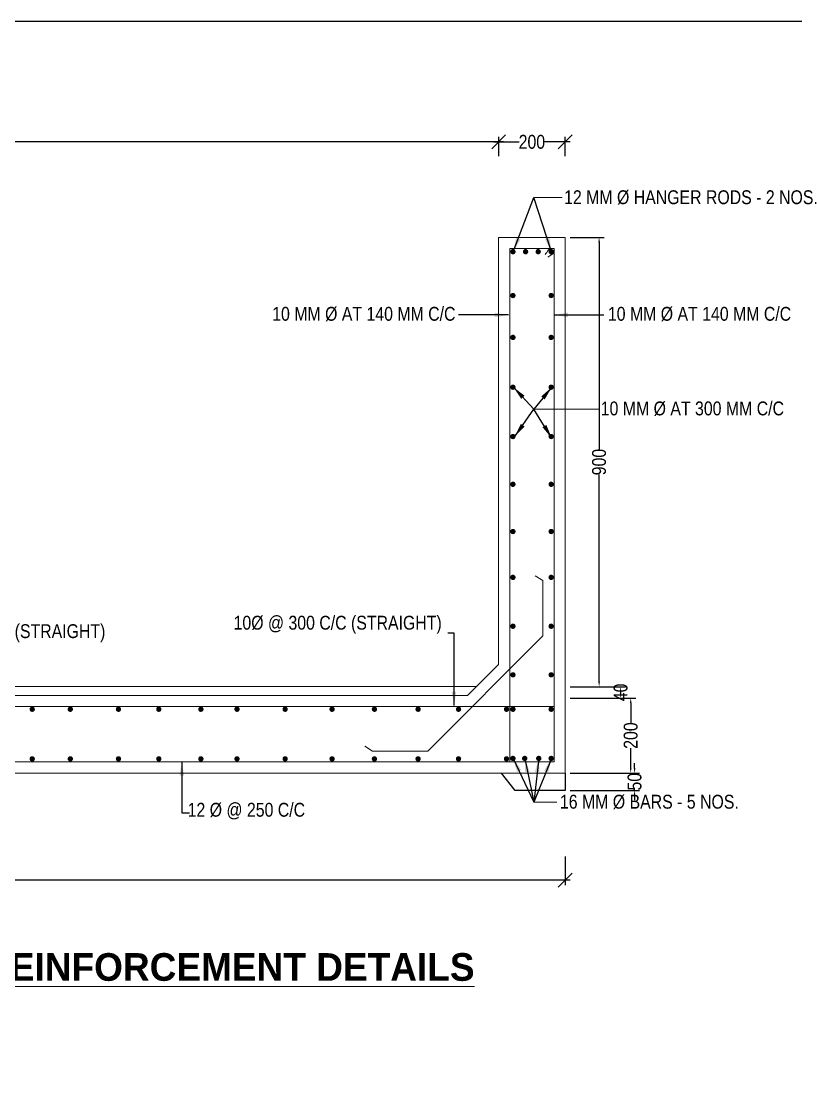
# Model space of a CAD drawing. Header units: millimetres. Extents: x -532722 to -470589, y -321838 to -283433.
# Drawn here: x -514468 to -500480, y -302635 to -283433 of the extents above; entities that cross this region are included whole.
import ezdxf

# ---------------------------------------------------------------- set-up
doc = ezdxf.new("R2010")
doc.units = ezdxf.units.MM
doc.header["$LTSCALE"] = 1000
for name, color, linetype in [('canal', 3, 'Continuous'), ('MAIN', 2, 'Continuous'), ('pier', 7, 'Continuous')]:
    doc.layers.add(name, color=color, linetype=linetype)
doc.styles.add('ARIAL NARROW', font='ARIALN.TTF')
doc.styles.add('CITYBLUEPR', font='cityb___.ttf')
doc.dimstyles.new('ISO-25', dxfattribs={"dimtxt": 2.5, "dimasz": 2.5, "dimexe": 1.25, "dimexo": 0.625, "dimtad": 1, "dimdec": 0, "dimtxsty": 'Standard', "dimblk": 'OBLIQUE', "dimcen": 2.5, "dimdle": 1.25, "dimclrd": 6, "dimadec": 0, "dimazin": 0, "dimtfac": 1, "dimtdec": 0, "dimtmove": 0, "dimatfit": 3, "dimfxl": 1, "dimarcsym": 0})

# ---------------------------------------------------------------- blocks, each defined once
blk = doc.blocks.new('_Oblique')
at = {"color": 0, "linetype": 'ByBlock', "lineweight": -2}
blk.add_line((-0.5, -0.5), (0.5, 0.5), dxfattribs=at)
blk = doc.blocks.new('*D186')
at = {"layer": 'Defpoints', "color": 0, "transparency": 16777216}
for p in [(-505845, -285611), (-505845, -285611), (-529445, -285958)]:
    blk.add_point(p, dxfattribs=at)
at = {"layer": 'MAIN', "color": 0, "lineweight": -2, "transparency": 16777216}
blk.add_line((-529445, -285868), (-529445, -285521), dxfattribs=at)
at = {"layer": 'MAIN', "color": 7, "lineweight": -2, "transparency": 16777216}
for p, q in [((-529535, -285611), (-517942, -285611)), ((-505755, -285611), (-517348, -285611))]:
    blk.add_line(p, q, dxfattribs=at)
at = {"layer": 'MAIN', "color": 7, "lineweight": -2, "transparency": 16777216, "xscale": 250, "yscale": 250, "zscale": 250, "rotation": 180}
blk.add_blockref('_Oblique', (-529445, -285611), dxfattribs=at)
at = {"layer": 'MAIN', "color": 7, "lineweight": -2, "transparency": 16777216, "xscale": 250, "yscale": 250, "zscale": 250}
blk.add_blockref('_Oblique', (-505845, -285611), dxfattribs=at)
at = {"layer": 'MAIN', "color": 0, "lineweight": 9, "transparency": 16777216, "insert": (-517645, -285611), "char_height": 250, "attachment_point": 5, "style": 'ARIAL NARROW'}
blk.add_mtext('1500', dxfattribs=at)
blk = doc.blocks.new('*D187')
at = {"layer": 'Defpoints', "color": 0, "transparency": 16777216}
for p in [(-504645, -285611), (-505845, -285958), (-504645, -285958)]:
    blk.add_point(p, dxfattribs=at)
at = {"layer": 'MAIN', "color": 0, "lineweight": -2, "transparency": 16777216}
for p, q in [((-505845, -285868), (-505845, -285521)), ((-504645, -285868), (-504645, -285521))]:
    blk.add_line(p, q, dxfattribs=at)
at = {"layer": 'MAIN', "color": 7, "lineweight": -2, "transparency": 16777216}
for p, q in [((-505935, -285611), (-505474, -285611)), ((-504555, -285611), (-505017, -285611))]:
    blk.add_line(p, q, dxfattribs=at)
at = {"layer": 'MAIN', "color": 7, "lineweight": -2, "transparency": 16777216, "xscale": 250, "yscale": 250, "zscale": 250, "rotation": 180}
blk.add_blockref('_Oblique', (-505845, -285611), dxfattribs=at)
at = {"layer": 'MAIN', "color": 7, "lineweight": -2, "transparency": 16777216, "xscale": 250, "yscale": 250, "zscale": 250}
blk.add_blockref('_Oblique', (-504645, -285611), dxfattribs=at)
at = {"layer": 'MAIN', "color": 0, "lineweight": 9, "transparency": 16777216, "insert": (-505245, -285611), "char_height": 250, "attachment_point": 5, "style": 'ARIAL NARROW'}
blk.add_mtext('200', dxfattribs=at)
blk = doc.blocks.new('*D188')
at = {"layer": 'Defpoints', "color": 0, "transparency": 16777216}
for p in [(-530645, -298555), (-504645, -298426), (-504645, -298942)]:
    blk.add_point(p, dxfattribs=at)
at = {"layer": 'MAIN', "color": 0, "lineweight": -2, "transparency": 16777216}
for p, q in [((-504645, -298516), (-504645, -299032)), ((-530645, -298645), (-530645, -299032))]:
    blk.add_line(p, q, dxfattribs=at)
at = {"layer": 'MAIN', "color": 7, "lineweight": -2, "transparency": 16777216}
for p, q in [((-530735, -298942), (-517942, -298942)), ((-504555, -298942), (-517348, -298942))]:
    blk.add_line(p, q, dxfattribs=at)
at = {"layer": 'MAIN', "color": 7, "lineweight": -2, "transparency": 16777216, "xscale": 250, "yscale": 250, "zscale": 250, "rotation": 180}
blk.add_blockref('_Oblique', (-530645, -298942), dxfattribs=at)
at = {"layer": 'MAIN', "color": 7, "lineweight": -2, "transparency": 16777216, "xscale": 250, "yscale": 250, "zscale": 250}
blk.add_blockref('_Oblique', (-504645, -298942), dxfattribs=at)
at = {"layer": 'MAIN', "color": 0, "lineweight": 9, "transparency": 16777216, "insert": (-517645, -298942), "char_height": 250, "attachment_point": 5, "style": 'ARIAL NARROW'}
blk.add_mtext('1900', dxfattribs=at)
blk = doc.blocks.new('*D189')
at = {"layer": 'canal', "color": 0, "lineweight": -2, "transparency": 16777216}
for p, q in [((-504555, -295448), (-503552, -295448)), ((-504555, -295654), (-503552, -295654))]:
    blk.add_line(p, q, dxfattribs=at)
at = {"layer": 'canal', "color": 7, "lineweight": -2, "transparency": 16777216}
blk.add_line((-503642, -295538), (-503642, -295564), dxfattribs=at)
at = {"layer": 'canal', "color": 7, "transparency": 16777216}
for points in [[(-503657, -295538), (-503627, -295538), (-503642, -295448)], [(-503657, -295564), (-503627, -295564), (-503642, -295654)]]:
    blk.add_solid(points, dxfattribs=at)
at = {"layer": 'Defpoints', "color": 0, "transparency": 16777216}
for p in [(-504645, -295448), (-504645, -295654), (-503642, -295654)]:
    blk.add_point(p, dxfattribs=at)
at = {"layer": 'canal', "color": 0, "transparency": 16777216, "insert": (-503642, -295551), "char_height": 250, "attachment_point": 5, "rotation": 90, "style": 'ARIAL NARROW'}
blk.add_mtext('40', dxfattribs=at)
blk = doc.blocks.new('*D178')
at = {"layer": 'canal', "color": 0, "lineweight": -2, "transparency": 16777216}
for p, q in [((-504555, -295654), (-503370, -295654)), ((-504555, -297008), (-503370, -297008))]:
    blk.add_line(p, q, dxfattribs=at)
at = {"layer": 'canal', "color": 7, "lineweight": -2, "transparency": 16777216}
for p, q in [((-503460, -295744), (-503460, -296102)), ((-503460, -296918), (-503460, -296559))]:
    blk.add_line(p, q, dxfattribs=at)
at = {"layer": 'canal', "color": 7, "transparency": 16777216}
for points in [[(-503475, -295744), (-503445, -295744), (-503460, -295654)], [(-503475, -296918), (-503445, -296918), (-503460, -297008)]]:
    blk.add_solid(points, dxfattribs=at)
at = {"layer": 'Defpoints', "color": 0, "transparency": 16777216}
for p in [(-504645, -295654), (-504645, -297008), (-503460, -297008)]:
    blk.add_point(p, dxfattribs=at)
at = {"layer": 'canal', "color": 0, "transparency": 16777216, "insert": (-503460, -296331), "char_height": 250, "attachment_point": 5, "rotation": 90, "style": 'ARIAL NARROW'}
blk.add_mtext('200', dxfattribs=at)
blk = doc.blocks.new('*D190')
at = {"layer": 'canal', "color": 7, "lineweight": -2, "transparency": 16777216}
for p, q in [((-503390, -296918), (-503390, -296828)), ((-503390, -297008), (-503390, -297017)), ((-503390, -297320), (-503390, -297311)), ((-503390, -297410), (-503390, -297500))]:
    blk.add_line(p, q, dxfattribs=at)
at = {"layer": 'canal', "color": 0, "lineweight": -2, "transparency": 16777216}
for p, q in [((-504555, -297008), (-503300, -297008)), ((-504555, -297320), (-503300, -297320))]:
    blk.add_line(p, q, dxfattribs=at)
at = {"layer": 'canal', "color": 7, "transparency": 16777216}
for points in [[(-503405, -296918), (-503375, -296918), (-503390, -297008)], [(-503405, -297410), (-503375, -297410), (-503390, -297320)]]:
    blk.add_solid(points, dxfattribs=at)
at = {"layer": 'Defpoints', "color": 0, "transparency": 16777216}
for p in [(-504645, -297008), (-504645, -297320), (-503390, -297320)]:
    blk.add_point(p, dxfattribs=at)
at = {"layer": 'canal', "color": 0, "transparency": 16777216, "insert": (-503390, -297164), "char_height": 250, "attachment_point": 5, "rotation": 90, "style": 'ARIAL NARROW'}
blk.add_mtext('50', dxfattribs=at)
blk = doc.blocks.new('*D219')
at = {"layer": 'canal', "color": 0, "lineweight": -2, "transparency": 16777216}
for p, q in [((-504555, -287336), (-503941, -287336)), ((-504555, -295448), (-503941, -295448))]:
    blk.add_line(p, q, dxfattribs=at)
at = {"layer": 'canal', "color": 7, "lineweight": -2, "transparency": 16777216}
for p, q in [((-504031, -287426), (-504031, -291165)), ((-504031, -295358), (-504031, -291618))]:
    blk.add_line(p, q, dxfattribs=at)
at = {"layer": 'canal', "color": 7, "transparency": 16777216}
for points in [[(-504046, -287426), (-504016, -287426), (-504031, -287336)], [(-504046, -295358), (-504016, -295358), (-504031, -295448)]]:
    blk.add_solid(points, dxfattribs=at)
at = {"layer": 'Defpoints', "color": 0, "transparency": 16777216}
for p in [(-504645, -287336), (-504645, -295448), (-504031, -295448)]:
    blk.add_point(p, dxfattribs=at)
at = {"layer": 'canal', "color": 0, "transparency": 16777216, "insert": (-504031, -291392), "char_height": 250, "attachment_point": 5, "rotation": 90, "style": 'ARIAL NARROW'}
blk.add_mtext('900', dxfattribs=at)

msp = doc.modelspace()

# ---------------------------------------------------------------- linework, layer by layer
at = {"layer": 'canal', "color": 0}
for p, q in [((-505546.5, -297320), (-505795.6, -297007.6)), ((-504645.1, -297007.6), (-504645.1, -297320)), ((-504645.1, -297320), (-505546.5, -297320))]:
    msp.add_line(p, q, dxfattribs=at)
msp.add_lwpolyline([(-532722.3, -283432.6), (-470589, -283432.6), (-470589, -321838.3), (-532722.3, -321838.3)], close=True, dxfattribs=at)
at = {"layer": 'MAIN', "color": 0, "lineweight": 9}
for p, q in [((-505209.8, -286612.3), (-504696.2, -286612.3)), ((-505845.1, -287335.6), (-505845.1, -295047.6)), ((-505845.1, -287335.6), (-505845.1, -295047.6)), ((-505845.1, -287335.6), (-504645.1, -287335.6)), ((-504645.1, -287335.6), (-504645.1, -297007.6)), ((-505645.1, -287535.6), (-505645.1, -296807.6)), ((-505645.1, -287535.6), (-504845.1, -287535.6)), ((-504845.1, -287535.6), (-504845.1, -296807.6)), ((-505845.1, -289007.6), (-505845.1, -295047.6)), ((-505207.6, -290434.7), (-504022.7, -290434.7)), ((-505184.9, -293443.5), (-505045.1, -293530.4)), ((-505045.1, -294530.4), (-505045.1, -293530.4)), ((-505045.1, -294530.4), (-507125.2, -296610.5)), ((-505845.1, -295047.6), (-506405.1, -295607.6)), ((-505845.1, -295047.6), (-506405.1, -295607.6)), ((-506245.1, -295447.6), (-518645.1, -295447.6)), ((-506405.1, -295607.6), (-518805.1, -295607.6)), ((-505845.1, -295807.6), (-516485.1, -295807.6)), ((-505845.1, -295807.6), (-504845.1, -295807.6)), ((-508125.2, -296610.5), (-508265, -296523.5)), ((-507125.2, -296610.5), (-508125.2, -296610.5)), ((-505645.1, -296807.6), (-516645.1, -296807.6)), ((-505645.1, -296807.6), (-504845.1, -296807.6)), ((-530645.1, -297007.6), (-511567.2, -297007.6)), ((-511567.2, -297007.6), (-504645.1, -297007.6)), ((-505211.2, -297535.9), (-504792.8, -297535.9))]:
    msp.add_line(p, q, dxfattribs=at)
for points in [[(-504845.1, -287535.6), (-504928.6, -287545), (-504947, -287562.3), (-504962, -287586.4), (-504977.2, -287606.9), (-504991, -287624.8), (-505006.2, -287644.8)], [(-504845.1, -287535.6), (-504857.1, -287618.7), (-504874.9, -287636.6), (-504899.6, -287650.8), (-504920.5, -287665.4), (-504938.8, -287678.7), (-504959.3, -287693.2)]]:
    msp.add_lwpolyline(points, dxfattribs=at)
at = {"layer": 'pier', "color": 0, "lineweight": 9, "const_width": 48}
for points in [[(-505611.6, -287593.6, 1), (-505563.6, -287593.6, 1)], [(-505383.3, -287593.6, 1), (-505335.3, -287593.6, 1)], [(-505154.9, -287593.6, 1), (-505106.9, -287593.6, 1)], [(-504921.1, -287593.6, 1), (-504873.1, -287593.6, 1)], [(-505611.6, -288384.8, 1), (-505563.6, -288384.8, 1)], [(-504921.1, -288384.8, 1), (-504873.1, -288384.8, 1)], [(-505611.6, -289141.4, 1), (-505563.6, -289141.4, 1)], [(-504921.1, -289141.4, 1), (-504873.1, -289141.4, 1)], [(-505611.6, -290040.2, 1), (-505563.6, -290040.2, 1)], [(-504921.1, -290040.2, 1), (-504873.1, -290040.2, 1)], [(-505611.6, -290930.9, 1), (-505563.6, -290930.9, 1)], [(-504921.1, -290930.9, 1), (-504873.1, -290930.9, 1)], [(-505611.6, -291793.5, 1), (-505563.6, -291793.5, 1)], [(-504921.1, -291793.5, 1), (-504873.1, -291793.5, 1)], [(-505611.6, -292646.2, 1), (-505563.6, -292646.2, 1)], [(-504921.1, -292646.2, 1), (-504873.1, -292646.2, 1)], [(-505611.6, -293474.2, 1), (-505563.6, -293474.2, 1)], [(-504921.1, -293474.2, 1), (-504873.1, -293474.2, 1)], [(-505611.6, -294356.6, 1), (-505563.6, -294356.6, 1)], [(-504921.1, -294356.6, 1), (-504873.1, -294356.6, 1)], [(-505611.6, -295234, 1), (-505563.6, -295234, 1)], [(-504921.1, -295234, 1), (-504873.1, -295234, 1)], [(-514294.1, -295855.3, 1), (-514246.1, -295855.3, 1)], [(-513606.3, -295855.3, 1), (-513558.3, -295855.3, 1)], [(-512735.8, -295855.3, 1), (-512687.8, -295855.3, 1)], [(-512007.2, -295855.3, 1), (-511959.2, -295855.3, 1)], [(-511247.5, -295855.3, 1), (-511199.5, -295855.3, 1)], [(-510594.7, -295855.3, 1), (-510546.7, -295855.3, 1)], [(-509725.4, -295855.3, 1), (-509677.4, -295855.3, 1)], [(-508877.9, -295855.3, 1), (-508829.9, -295855.3, 1)], [(-508112.8, -295855.3, 1), (-508064.8, -295855.3, 1)], [(-507324.1, -295855.3, 1), (-507276.1, -295855.3, 1)], [(-506594.3, -295855.3, 1), (-506546.3, -295855.3, 1)], [(-505727.2, -295855.3, 1), (-505679.2, -295855.3, 1)], [(-505611.6, -295855.3, 1), (-505563.6, -295855.3, 1)], [(-504921.1, -295855.3, 1), (-504873.1, -295855.3, 1)], [(-514294.1, -296751.2, 1), (-514246.1, -296751.2, 1)], [(-513606.3, -296751.2, 1), (-513558.3, -296751.2, 1)], [(-512735.8, -296751.2, 1), (-512687.8, -296751.2, 1)], [(-512007.2, -296751.2, 1), (-511959.2, -296751.2, 1)], [(-511247.5, -296751.2, 1), (-511199.5, -296751.2, 1)], [(-510594.7, -296751.2, 1), (-510546.7, -296751.2, 1)], [(-509725.4, -296751.2, 1), (-509677.4, -296751.2, 1)], [(-508877.9, -296751.2, 1), (-508829.9, -296751.2, 1)], [(-508112.8, -296751.2, 1), (-508064.8, -296751.2, 1)], [(-507324.1, -296751.2, 1), (-507276.1, -296751.2, 1)], [(-506594.3, -296751.2, 1), (-506546.3, -296751.2, 1)], [(-505727.2, -296751.2, 1), (-505679.2, -296751.2, 1)], [(-505611.6, -296743.7, 1), (-505563.6, -296743.7, 1)], [(-505399, -296743.7, 1), (-505351, -296743.7, 1)], [(-505145.3, -296743.7, 1), (-505097.3, -296743.7, 1)], [(-504921.1, -296743.7, 1), (-504873.1, -296743.7, 1)]]:
    msp.add_lwpolyline(points, format="xyb", close=True, dxfattribs=at)

# ---------------------------------------------------------------- texts
at = {"color": 0, "lineweight": 9, "style": 'CITYBLUEPR'}
msp.add_text('%%USECTION OF TROUGH WITH REINFORCEMENT DETAILS', height=500, dxfattribs=at).set_placement((-524406.5, -300759.2))
at = {"layer": 'pier', "color": 0, "lineweight": 9, "style": 'ARIAL NARROW'}
for s, p in [('12 MM %%C HANGER RODS - 2 NOS.', (-504663, -286734.8)), ('10 MM %%C AT 140 MM C/C', (-509935, -288840.1)), ('10 MM %%C AT 140 MM C/C', (-503872.1, -288840.1)), ('10 MM %%C AT 300 MM C/C', (-504001.4, -290548.5)), ('10%%C @ 300 C/C (STRAIGHT)', (-510633, -294418)), ('10%%C @ 300 C/C (STRAIGHT)', (-516708, -294570.1)), ('16 MM %%C BARS - 5 NOS.', (-504738.4, -297650.4)), ('12 %%C @ 250 C/C ', (-511462.5, -297795.4))]:
    msp.add_text(s, height=250, dxfattribs=at).set_placement(p)

# ---------------------------------------------------------------- dimensions: what is measured, and where the dimension line sits
at = {"layer": 'canal', "color": 0}
for p1, p2, distance, text, picture, middle in [((-504645.1, -287335.6), (-504645.1, -295447.6), 614, '900', '*D219', (-504031.2, -291391.6)), ((-504645.1, -295654.3), (-504645.1, -297007.6), 1185.2, '200', '*D178', (-503459.9, -296330.9)), ((-504645.1, -297007.6), (-504645.1, -297320), 1254.9, '50', '*D190', (-503390.2, -297163.8))]:
    dim = msp.add_aligned_dim(p1=p1, p2=p2, distance=distance, text=text, dimstyle='ISO-25', override={"dimtxt": 250, "dimasz": 90, "dimexe": 90, "dimexo": 90, "dimtad": 0, "dimtxsty": 'ARIAL NARROW', "dimdle": 90, "dimclrd": 7}, dxfattribs=at)
    dim.commit()
    dim.dimension.update_dxf_attribs({"geometry": picture, "text_midpoint": middle})
dim = msp.add_linear_dim(base=(-503642, -295654.3), p1=(-504645.1, -295447.6), p2=(-504645.1, -295654.3), angle=270, text='40', dimstyle='ISO-25', override={"dimtxt": 250, "dimasz": 90, "dimexe": 90, "dimexo": 90, "dimtad": 0, "dimtxsty": 'ARIAL NARROW', "dimdle": 90, "dimclrd": 7}, dxfattribs=at)
dim.commit()
dim.dimension.update_dxf_attribs({"geometry": '*D189', "text_midpoint": (-503642, -295550.9), "dimtype": 161})
at = {"layer": 'MAIN', "color": 0, "lineweight": 9}
for base, p1, p2, text, picture, middle in [((-505845.1, -285611.1), (-529445.1, -285957.7), (-505845.1, -285611.1), '1500', '*D186', (-517645.1, -285611.1)), ((-504645.1, -285611.1), (-505845.1, -285957.7), (-504645.1, -285957.7), '200', '*D187', (-505245.1, -285611.1)), ((-504645.1, -298941.6), (-530645.1, -298555), (-504645.1, -298426.4), '1900', '*D188', (-517645.1, -298941.6))]:
    dim = msp.add_linear_dim(base=base, p1=p1, p2=p2, text=text, dimstyle='ISO-25', override={"dimtxt": 250, "dimasz": 250, "dimexe": 90, "dimexo": 90, "dimtad": 0, "dimtxsty": 'ARIAL NARROW', "dimblk1": 'Oblique', "dimblk2": 'Oblique', "dimsah": 1, "dimdle": 90, "dimclrd": 7}, dxfattribs=at)
    dim.commit()
    dim.dimension.update_dxf_attribs({"geometry": picture, "text_midpoint": middle})

# ---------------------------------------------------------------- leaders
for points in [[(-505580.3, -287593.6), (-505209.8, -286612.3)], [(-504889.8, -287593.6), (-505209.8, -286612.3)], [(-505668.5, -288735.2), (-506569.4, -288735.1)], [(-504845.7, -288735.2), (-503944.8, -288735.1)], [(-505578.2, -290040.2), (-505207.6, -290434.7)], [(-504887.6, -290040.2), (-505207.6, -290434.7)], [(-505554.2, -290930.9), (-505207.6, -290434.7)], [(-504888, -290954.9), (-505207.6, -290434.7)], [(-506651.4, -295787.8), (-506651.4, -294484.1), (-506763.3, -294484.1)], [(-511567.2, -296806.5), (-511567.2, -297722.9), (-511429.4, -297722.9)], [(-505581.7, -296743.7), (-505211.2, -297535.9)], [(-505375, -296743.7), (-505211.2, -297535.9)], [(-504891.2, -296743.7), (-505211.2, -297535.9)], [(-505121.3, -296743.7), (-505211.2, -297535.9)]]:
    msp.add_leader(points, dimstyle='ISO-25', override={"dimtxt": 250, "dimasz": 250, "dimexe": 90, "dimexo": 90, "dimtad": 0, "dimtxsty": 'ARIAL NARROW', "dimdle": 90, "dimclrd": 7}, dxfattribs=at)

doc.saveas('drawing.dxf')
